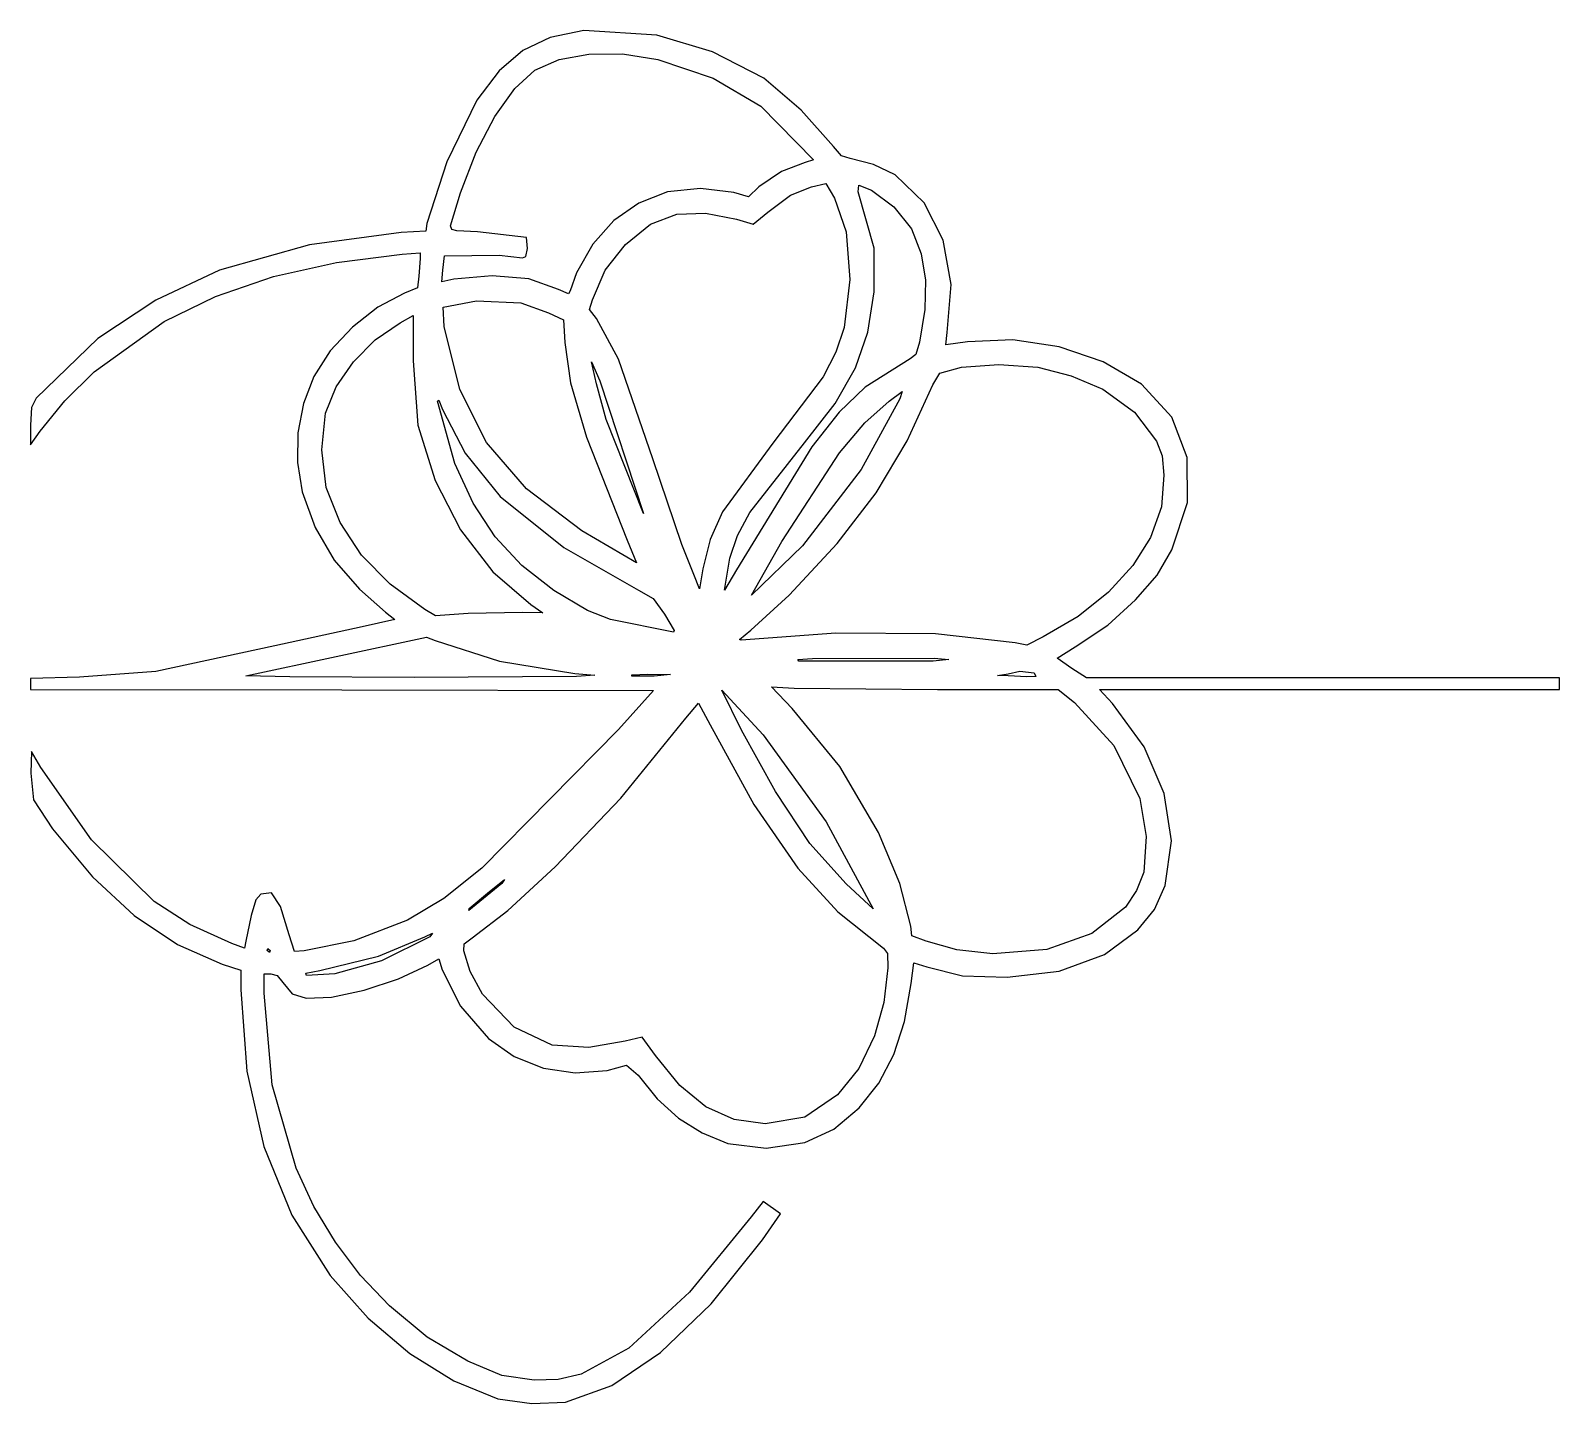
# Model space of a CAD drawing. Extents: x 0 to 51.9, y 5.5 to 52.2.
import ezdxf

# ---------------------------------------------------------------- set-up
doc = ezdxf.new("R2010")
doc.units = 0

msp = doc.modelspace()

# ---------------------------------------------------------------- linework, layer by layer
at = {"layer": 'Layer 1'}
for p, q in [((18.7874, 52.1549), (17.650707, 51.914269)), ((18.787378, 52.154885), (18.7874, 52.1549)), ((21.274728, 52.002733), (18.787378, 52.154885)), ((23.162563, 51.43713), (21.274728, 52.002733)), ((16.719296, 51.475179), (15.915642, 50.785534)), ((17.650707, 51.914269), (16.719296, 51.475179)), ((24.906518, 50.534143), (23.162563, 51.43713)), ((17.133592, 50.805385), (17.954198, 51.170259)), ((17.954198, 51.170259), (18.9652, 51.357762)), ((18.9652, 51.357762), (20.103961, 51.361689)), ((20.103961, 51.361689), (21.307842, 51.175841)), ((21.307842, 51.175841), (21.30783, 51.175837)), ((21.30783, 51.175837), (23.189054, 50.534981)), ((15.915642, 50.785534), (15.16222, 49.79324)), ((16.45025, 50.184893), (17.133592, 50.805385)), ((23.189054, 50.534981), (24.80732, 49.581557)), ((26.170036, 49.445929), (24.906518, 50.534143)), ((15.770011, 49.235084), (16.45025, 50.184893)), ((15.16222, 49.79324), (14.140986, 47.697019)), ((24.80732, 49.581557), (26.59345, 47.768967)), ((27.274788, 48.218793), (26.170036, 49.445929)), ((15.138148, 48.028518), (15.770011, 49.235084)), ((14.599932, 46.637755), (15.138148, 48.028518)), ((27.539399, 47.894643), (27.274788, 48.218793)), ((27.843703, 47.808645), (27.539399, 47.894643)), ((28.634231, 47.607706), (27.843703, 47.808645)), ((14.140986, 47.697019), (13.46209, 45.60576)), ((25.506063, 47.365434), (24.741168, 46.842827)), ((26.315608, 47.669738), (25.506063, 47.365434)), ((26.59345, 47.768967), (26.315608, 47.669738)), ((29.365223, 47.252961), (28.634231, 47.607706)), ((22.754927, 46.793211), (21.631986, 46.677444)), ((23.887796, 46.650983), (22.754927, 46.793211)), ((24.741168, 46.842827), (24.390558, 46.512062)), ((25.811186, 46.557528), (26.527287, 46.849427)), ((26.527287, 46.849427), (27.010203, 46.961887)), ((27.010203, 46.961887), (27.301276, 46.459125)), ((28.108334, 46.670822), (28.134795, 46.902357)), ((28.134795, 46.902357), (28.564789, 46.736975)), ((30.351003, 46.305945), (29.365223, 47.252961)), ((14.264206, 45.524729), (14.599932, 46.637755)), ((20.65902, 46.295824), (19.806992, 45.69838)), ((21.631986, 46.677444), (20.65902, 46.295824)), ((24.390558, 46.512062), (23.887796, 46.650983)), ((25.045467, 45.982824), (25.811186, 46.557528)), ((27.301276, 46.459125), (27.30128, 46.459137)), ((27.30128, 46.459137), (27.698197, 45.314687)), ((28.650788, 44.759002), (28.108334, 46.670822)), ((28.564789, 46.736975), (28.5648, 46.736979)), ((28.5648, 46.736979), (29.31977, 46.164756)), ((30.995063, 45.030228), (30.351003, 46.305945)), ((21.056442, 45.572676), (21.94951, 45.916671)), ((21.94951, 45.916671), (22.926921, 45.950575)), ((22.926921, 45.950575), (23.97379, 45.751289)), ((23.97379, 45.751289), (24.542705, 45.579291)), ((24.542705, 45.579291), (25.045467, 45.982824)), ((29.31977, 46.164756), (29.92093, 45.413919)), ((12.582256, 45.294841), (9.477204, 44.881385)), ((13.422398, 45.334533), (12.582256, 45.294841)), ((13.46209, 45.60576), (13.422398, 45.334533)), ((14.307825, 45.393043), (14.264206, 45.524729)), ((14.474241, 45.354385), (14.307825, 45.393043)), ((15.175462, 45.314693), (14.474241, 45.354385)), ((16.849132, 45.12285), (15.175462, 45.314693)), ((19.806992, 45.69838), (19.095126, 44.902478)), ((20.20307, 44.891301), (21.056442, 45.572676)), ((27.698197, 45.314687), (27.830503, 43.693937)), ((29.92093, 45.413919), (30.246113, 44.574192)), ((9.477204, 44.881385), (6.416806, 44.011471)), ((16.819363, 44.484475), (16.875593, 44.752394)), ((16.875593, 44.752394), (16.849132, 45.12285)), ((19.095126, 44.902478), (18.542646, 43.925484)), ((19.520045, 44.018912), (20.20307, 44.891301)), ((28.657403, 43.277182), (28.650788, 44.759002)), ((31.265772, 43.526283), (30.995063, 45.030228)), ((8.247584, 43.794814), (10.385769, 44.279178)), ((10.385769, 44.279178), (12.621942, 44.553922)), ((12.621942, 44.553922), (13.230549, 44.600229)), ((13.230549, 44.408386), (13.190858, 43.81301)), ((13.230549, 44.600229), (13.230549, 44.408386)), ((13.997942, 44.018098), (14.064095, 44.507629)), ((14.064095, 44.507629), (15.916375, 44.520859)), ((15.916375, 44.520859), (16.703595, 44.43486)), ((16.703595, 44.43486), (16.819363, 44.484475)), ((30.246113, 44.574192), (30.398885, 43.672446)), ((6.416806, 44.011471), (4.250298, 42.991889)), ((6.275608, 43.119433), (8.247584, 43.794814)), ((13.190858, 43.81301), (13.144551, 43.409477)), ((13.964866, 43.614565), (13.997942, 44.018098)), ((14.375014, 43.713794), (13.964866, 43.614565)), ((15.678224, 43.819639), (14.375014, 43.713794)), ((16.9219, 43.715448), (15.678224, 43.819639)), ((17.927424, 43.363184), (16.9219, 43.715448)), ((18.542646, 43.925484), (18.324341, 43.316877)), ((19.08509, 43.012561), (19.520045, 44.018912)), ((27.830503, 43.693937), (27.632044, 42.066577)), ((30.398885, 43.672446), (30.380486, 42.678912)), ((4.538062, 42.271642), (6.275608, 43.119433)), ((12.701327, 43.237479), (11.797305, 42.761488)), ((13.144551, 43.409477), (12.701327, 43.237479)), ((18.272246, 43.208551), (17.927424, 43.363184)), ((18.324341, 43.316877), (18.272246, 43.208551)), ((28.442718, 41.909467), (28.657403, 43.277182)), ((31.131503, 41.894581), (31.265772, 43.526283)), ((4.250298, 42.991889), (2.282246, 41.689501)), ((11.797305, 42.761488), (10.931737, 42.083937)), ((14.0178, 42.754564), (15.151496, 42.971215)), ((14.050877, 42.106266), (14.0178, 42.754564)), ((15.151496, 42.971215), (16.6573, 42.9001)), ((16.6573, 42.900109), (17.590056, 42.562729)), ((16.6573, 42.9001), (16.6573, 42.900109)), ((18.979245, 42.675181), (19.08509, 43.012561)), ((19.217395, 42.370878), (18.979245, 42.675181)), ((30.380486, 42.678912), (30.192157, 41.563819)), ((2.15821, 40.562421), (4.538062, 42.271642)), ((10.931737, 42.083937), (10.18028, 41.273667)), ((11.703062, 41.648058), (12.555813, 42.225342)), ((12.555813, 42.225342), (12.999037, 42.470108)), ((12.999037, 42.470108), (12.999037, 40.935358)), ((14.577824, 39.965087), (14.050877, 42.106266)), ((17.590056, 42.562729), (18.106049, 42.331194)), ((18.106049, 42.331194), (18.145741, 41.557205)), ((19.965748, 40.996548), (19.217395, 42.370878)), ((27.632044, 42.066577), (27.353271, 41.224676)), ((2.282246, 41.689501), (0.191816, 39.665221)), ((10.963183, 40.906424), (11.703062, 41.648058)), ((18.145741, 41.557205), (18.339238, 40.185361)), ((28.021511, 40.69556), (28.442718, 41.909467)), ((30.192157, 41.563819), (30.071428, 41.152017)), ((31.085196, 41.477818), (31.131503, 41.894581)), ((31.826108, 41.583663), (31.085196, 41.477818)), ((33.367777, 41.65137), (31.826108, 41.583663)), ((34.941079, 41.415805), (33.367777, 41.65137)), ((10.18028, 41.273667), (9.618597, 40.399519)), ((27.353271, 41.224676), (26.920073, 40.392079)), ((30.071428, 41.152017), (29.881238, 41.008135)), ((36.433758, 40.903637), (34.941079, 41.415805)), ((1.159302, 39.578501), (2.15821, 40.562421)), ((10.384552, 40.056876), (10.963183, 40.906424)), ((12.999037, 40.935358), (12.99904, 40.935369)), ((12.99904, 40.935369), (13.151192, 38.745709)), ((19.21741, 40.148154), (19.056162, 40.898163)), ((19.056162, 40.898163), (19.336485, 40.253999)), ((21.135825, 37.607868), (19.965748, 40.996548)), ((27.326182, 39.489096), (28.021511, 40.69556)), ((29.881238, 41.008135), (28.353108, 40.035687)), ((30.642044, 40.115072), (30.885982, 40.512816)), ((30.885982, 40.512816), (31.621107, 40.717063)), ((31.621107, 40.717063), (32.887106, 40.806369)), ((32.887106, 40.806369), (34.207687, 40.717063)), ((34.207687, 40.717063), (34.20769, 40.717064)), ((34.20769, 40.717064), (35.342212, 40.420203)), ((37.733558, 40.141533), (36.433758, 40.903637)), ((9.618597, 40.399519), (9.267263, 39.487229)), ((10.015543, 39.155852), (10.384552, 40.056876)), ((18.339238, 40.185361), (18.880038, 38.342175)), ((19.55479, 38.944174), (19.21741, 40.148154)), ((19.336485, 40.253999), (19.33649, 40.253994)), ((19.33649, 40.253994), (20.81831, 35.748984)), ((26.920073, 40.392079), (25.210844, 38.137097)), ((28.353108, 40.035687), (27.469863, 39.190894)), ((29.77885, 38.216482), (30.642044, 40.115072)), ((35.342212, 40.420203), (36.4172, 39.969536)), ((38.762755, 39.023857), (37.733558, 40.141533)), ((0.191816, 39.665221), (0.028915, 39.34686)), ((0.324122, 38.540622), (1.159302, 39.578501)), ((9.267263, 39.487229), (9.080277, 38.494316)), ((13.825986, 39.559392), (13.868985, 39.599084)), ((14.414747, 37.442502), (13.825986, 39.559392)), ((13.868985, 39.599084), (13.991368, 39.28155)), ((15.488044, 38.159425), (14.577824, 39.965087)), ((26.289133, 38.143712), (27.326182, 39.489096)), ((29.52406, 39.645384), (28.215059, 37.247339)), ((28.340446, 38.824462), (29.16684, 39.565994)), ((29.16684, 39.565994), (29.610064, 39.890143)), ((29.524065, 39.645377), (29.52406, 39.645384)), ((29.610064, 39.890143), (29.524065, 39.645377)), ((36.4172, 39.969536), (37.496321, 39.190587)), ((0.028915, 39.34686), (-0.000027, 38.745696)), ((9.894814, 37.914657), (10.015543, 39.155852)), ((13.991368, 39.28155), (13.99136, 39.281543)), ((13.99136, 39.281543), (14.759559, 37.798064)), ((27.469863, 39.190894), (26.541344, 38.010582)), ((37.496321, 39.190587), (38.24302, 38.203256)), ((39.288983, 37.655008), (38.762755, 39.023857)), ((-0.000027, 38.745696), (-0.000027, 38.084167)), ((-0.000027, 38.084167), (0.324122, 38.540622)), ((9.080277, 38.494316), (9.063222, 37.476594)), ((13.151192, 38.745709), (13.73954, 36.870998)), ((20.81831, 35.748984), (19.55479, 38.944174)), ((27.47746, 37.811289), (28.340446, 38.824462)), ((10.042004, 36.628812), (9.894814, 37.914657)), ((16.847278, 36.590671), (15.488044, 38.159425)), ((18.880038, 38.342175), (20.269248, 34.842685)), ((25.210844, 38.137097), (23.507407, 35.804378)), ((26.541344, 38.010582), (23.980398, 33.837157)), ((24.433545, 35.77709), (26.289133, 38.143712)), ((28.717819, 36.451854), (29.77885, 38.216482)), ((38.24302, 38.203256), (38.434863, 37.706282)), ((9.063222, 37.476594), (9.22168, 36.489879)), ((15.034619, 36.100631), (14.414747, 37.442502)), ((14.759559, 37.798064), (15.94949, 36.324513)), ((22.121503, 34.697138), (21.135825, 37.607868)), ((25.5152, 34.796374), (27.47746, 37.811289)), ((38.434863, 37.706282), (38.487786, 37.045576)), ((39.295496, 36.123671), (39.288983, 37.655008)), ((13.73954, 36.870998), (14.603249, 35.189164)), ((28.215059, 37.247339), (26.21642, 34.650844)), ((38.487786, 37.045576), (38.419152, 35.978034)), ((9.22168, 36.489879), (9.670692, 35.276802)), ((10.512933, 35.443128), (10.042004, 36.628812)), ((18.721267, 35.160216), (16.847278, 36.590671)), ((27.400033, 34.73436), (28.717819, 36.451854)), ((15.781631, 34.958459), (15.034619, 36.100631)), ((15.94949, 36.324513), (18.107729, 34.594615)), ((38.419152, 35.978034), (38.037946, 34.935296)), ((38.765548, 34.518533), (39.295496, 36.123671)), ((11.244336, 34.337445), (10.512933, 35.443128)), ((23.507407, 35.804378), (23.086096, 34.861596)), ((24.0081, 34.999379), (24.433545, 35.77709)), ((9.670692, 35.276802), (10.3132, 34.167909)), ((14.603249, 35.189164), (15.700148, 33.764085)), ((16.683688, 33.980016), (15.781631, 34.958459)), ((20.580167, 34.068696), (18.721267, 35.160216)), ((20.269248, 34.842685), (20.580167, 34.068696)), ((23.086096, 34.861596), (22.835954, 33.863617)), ((23.748863, 34.234072), (24.0081, 34.999379)), ((24.48983, 32.977174), (25.5152, 34.796374)), ((38.037946, 34.935296), (37.444327, 33.98011)), ((12.211409, 33.342154), (11.244336, 34.337445)), ((18.107729, 34.594615), (20.65296, 33.142563)), ((22.525036, 33.678388), (22.121503, 34.697138)), ((26.21642, 34.650844), (24.48983, 32.977174)), ((25.766574, 32.977172), (27.400033, 34.73436)), ((38.261962, 33.657722), (38.765548, 34.518533)), ((10.3132, 34.167909), (11.175669, 33.177271)), ((15.700148, 33.764085), (16.988062, 32.659639)), ((17.768697, 33.129332), (16.683688, 33.980016)), ((22.835954, 33.863617), (22.716879, 33.188857)), ((23.57025, 33.142552), (23.748863, 34.234072)), ((23.980398, 33.837157), (23.57025, 33.142552)), ((37.444327, 33.98011), (36.613176, 33.073918)), ((13.389344, 32.487642), (12.211409, 33.342154)), ((22.716879, 33.188857), (22.525036, 33.678388)), ((37.535108, 32.811793), (38.261962, 33.657722)), ((11.175669, 33.177271), (12.05302, 32.395009)), ((18.919759, 32.456226), (17.768697, 33.129332)), ((20.65296, 33.142563), (21.147453, 32.86224)), ((21.147453, 32.86224), (21.532794, 32.328882)), ((24.463364, 31.786422), (25.766574, 32.977172)), ((36.613176, 33.073918), (35.584809, 32.253313)), ((36.588291, 31.950978), (37.535108, 32.811793)), ((12.05302, 32.395009), (12.370554, 32.150243)), ((13.753185, 32.269337), (13.389344, 32.487642)), ((14.864555, 32.34872), (13.753185, 32.269337)), ((16.703605, 32.381797), (14.864555, 32.34872)), ((17.39821, 32.368566), (16.703605, 32.381797)), ((16.988062, 32.659639), (17.39821, 32.368566)), ((19.693747, 32.150269), (18.919759, 32.456226)), ((21.532794, 32.328882), (21.863558, 31.775678)), ((35.584809, 32.253313), (34.399536, 31.554886)), ((11.259184, 31.898862), (8.302154, 31.250564)), ((12.370554, 32.150243), (11.259184, 31.898862)), ((21.837097, 31.71366), (19.693747, 32.150269)), ((21.863558, 31.775678), (21.837097, 31.71366)), ((24.079677, 31.468888), (24.463364, 31.786422)), ((27.354249, 31.687192), (24.132599, 31.442426)), ((30.734668, 31.659904), (27.354249, 31.687192)), ((35.477748, 31.224123), (36.588291, 31.950978)), ((8.302154, 31.250564), (4.257729, 30.380654)), ((7.309914, 30.23844), (13.448904, 31.54827)), ((13.448904, 31.54827), (13.746592, 31.429195)), ((13.746592, 31.429195), (13.746594, 31.429193)), ((13.746594, 31.429193), (15.92964, 30.737068)), ((24.132599, 31.442426), (24.079677, 31.468888)), ((33.440319, 31.349812), (30.734668, 31.659904)), ((33.837236, 31.270429), (33.440319, 31.349812)), ((34.399536, 31.554886), (33.837236, 31.270429)), ((34.869141, 30.833821), (35.477748, 31.224123)), ((15.92964, 30.737068), (18.489754, 30.317823)), ((26.060984, 30.78751), (26.560438, 30.827202)), ((26.097368, 30.727972), (26.060984, 30.78751)), ((30.661918, 30.727972), (26.097368, 30.727972)), ((26.560438, 30.827202), (30.694998, 30.833817)), ((31.191141, 30.78751), (30.661918, 30.727972)), ((30.694994, 30.833817), (31.191141, 30.78751)), ((30.694998, 30.833817), (30.694994, 30.833817)), ((35.365288, 30.483211), (34.869141, 30.833821)), ((1.667014, 30.185504), (-0.000036, 30.145813)), ((-0.000036, 30.145813), (-0.000036, 29.960585)), ((4.257729, 30.380654), (1.667014, 30.185504)), ((8.809108, 30.196267), (7.309914, 30.23844)), ((13.032144, 30.178902), (8.809108, 30.196267)), ((18.546811, 30.211151), (13.032144, 30.178902)), ((18.489754, 30.317823), (19.171025, 30.254254)), ((19.171025, 30.254254), (18.546811, 30.211151)), ((20.421476, 30.22521), (20.425611, 30.272344)), ((21.182234, 30.22521), (20.421476, 30.22521)), ((20.425611, 30.272344), (20.970545, 30.284748)), ((20.970545, 30.284748), (21.731303, 30.278132)), ((21.731303, 30.278132), (21.182234, 30.22521)), ((21.182234, 30.22521), (21.182234, 30.22521)), ((32.844959, 30.245056), (33.202185, 30.304594)), ((33.2088, 30.231825), (32.844959, 30.245056)), ((33.202185, 30.304594), (33.599102, 30.397208)), ((33.837253, 30.198749), (33.2088, 30.231825)), ((33.599102, 30.397208), (34.088633, 30.33767)), ((34.144037, 30.216114), (33.837253, 30.198749)), ((34.088633, 30.33767), (34.088634, 30.33767)), ((34.088634, 30.33767), (34.144037, 30.216114)), ((35.861435, 30.165677), (35.365288, 30.483211)), ((43.892395, 30.165677), (35.861435, 30.165677)), ((51.929975, 30.165677), (43.892395, 30.165677)), ((51.929975, 29.967218), (51.929975, 30.165677)), ((-0.000036, 29.960585), (-0.000036, 29.768742)), ((-0.000036, 29.768742), (10.577764, 29.755511)), ((10.577764, 29.755511), (21.162264, 29.735665)), ((21.162264, 29.735665), (19.964894, 28.412605)), ((24.145884, 28.392785), (23.484355, 29.748915)), ((23.484355, 29.748915), (24.880185, 28.227395)), ((25.865851, 29.127073), (25.171246, 29.854755)), ((25.171246, 29.854755), (25.932004, 29.815063)), ((25.932004, 29.815063), (30.800854, 29.768756)), ((30.800854, 29.768756), (30.800864, 29.768755)), ((30.800864, 29.768755), (34.902344, 29.768755)), ((34.902344, 29.768755), (35.458028, 29.325531)), ((36.747879, 29.292458), (36.304655, 29.768759)), ((36.304655, 29.768759), (44.117315, 29.768759)), ((44.117315, 29.768759), (51.929975, 29.768759)), ((51.929975, 29.768759), (51.929975, 29.967218)), ((22.260534, 28.796317), (22.690528, 29.305694)), ((22.690528, 29.305694), (23.087445, 28.564782)), ((27.490733, 27.15075), (25.865851, 29.127073)), ((35.458028, 29.325531), (36.789355, 27.863553)), ((37.827099, 27.82655), (36.747879, 29.292458)), ((20.043586, 26.076603), (22.260534, 28.796317)), ((23.087445, 28.564782), (23.087444, 28.564775)), ((23.087444, 28.564775), (24.570921, 25.859949)), ((19.964894, 28.412605), (15.327574, 23.695905)), ((25.300251, 26.308969), (24.145884, 28.392785)), ((24.880184, 28.227395), (27.023534, 25.270365)), ((24.880185, 28.227395), (24.880184, 28.227395)), ((0.033032, 27.665065), (0.013186, 26.930768)), ((0.343951, 27.115996), (0.033032, 27.665065)), ((36.789355, 27.863553), (37.674148, 26.064191)), ((38.505062, 26.237846), (37.827099, 27.82655)), ((2.066405, 24.662555), (0.343951, 27.115996)), ((28.803041, 24.906513), (27.490733, 27.15075)), ((0.013186, 26.930768), (0.097531, 26.026127)), ((0.097531, 26.026127), (0.747483, 25.032178)), ((17.821674, 23.748847), (20.043586, 26.076603)), ((26.474464, 24.542685), (25.300251, 26.308969)), ((37.674148, 26.064191), (37.894933, 24.774208)), ((38.752618, 24.631778), (38.505062, 26.237846)), ((24.570921, 25.859949), (26.064324, 23.695925)), ((0.747483, 25.032178), (2.105376, 23.405026)), ((27.023534, 25.270365), (28.624434, 22.319945)), ((4.200661, 22.571296), (2.066405, 24.662555)), ((27.700773, 23.165876), (26.474464, 24.542685)), ((29.527413, 23.182401), (28.803041, 24.906513)), ((37.894933, 24.774208), (37.813069, 23.563611)), ((38.540619, 23.113778), (38.752618, 24.631778)), ((2.105376, 23.405026), (3.518464, 22.096646)), ((15.327574, 23.695905), (14.034284, 22.667228)), ((16.213329, 22.263715), (17.821674, 23.748847)), ((26.064324, 23.695925), (27.417151, 22.217407)), ((37.813069, 23.563611), (37.56997, 22.936852)), ((8.183065, 22.855756), (7.819224, 22.816064)), ((8.487368, 22.392686), (8.183065, 22.855756)), ((16.002464, 23.179925), (14.884484, 22.2604)), ((15.519552, 22.849161), (16.093428, 23.312231)), ((16.002468, 23.179926), (16.002464, 23.179925)), ((16.093428, 23.312231), (16.002468, 23.179926)), ((28.624434, 22.319945), (27.700773, 23.165876)), ((29.894561, 21.731173), (29.527413, 23.182401)), ((37.56997, 22.936852), (37.186786, 22.376064)), ((38.179258, 22.296791), (38.540619, 23.113778)), ((5.41126, 21.779945), (4.200661, 22.571296)), ((7.647226, 22.626702), (7.495075, 22.094997)), ((7.819224, 22.816064), (7.647226, 22.626702)), ((8.785056, 21.433469), (8.487368, 22.392686)), ((14.034284, 22.667228), (12.800534, 21.936235)), ((14.901849, 22.326553), (15.519552, 22.849161)), ((37.186786, 22.376064), (36.052573, 21.480622)), ((3.518464, 22.096646), (4.984887, 21.10828)), ((7.495075, 22.094997), (7.309847, 21.221779)), ((12.800534, 21.936235), (10.980505, 21.235014)), ((14.884484, 22.2604), (14.901849, 22.326553)), ((14.996944, 21.334267), (16.213329, 22.263715)), ((27.417151, 22.217407), (28.968434, 20.977045)), ((37.614478, 21.598878), (38.179258, 22.296791)), ((6.840161, 21.142396), (5.41126, 21.779945)), ((8.963669, 20.871169), (8.785056, 21.433469)), ((11.818294, 20.710768), (13.396044, 21.36734)), ((13.561424, 21.367335), (11.920834, 20.547039)), ((13.396044, 21.36734), (13.657348, 21.496339)), ((13.561426, 21.36734), (13.561424, 21.367335)), ((13.657348, 21.496339), (13.561426, 21.36734)), ((14.725718, 21.13002), (14.996944, 21.334267)), ((29.934253, 21.400408), (29.894561, 21.731173)), ((30.417169, 21.221795), (29.934253, 21.400408)), ((36.052573, 21.480622), (34.51524, 20.933722)), ((36.475823, 20.771141), (37.614478, 21.598878)), ((4.984887, 21.10828), (6.502783, 20.441168)), ((7.270155, 20.983629), (6.840161, 21.142396)), ((7.309847, 21.221779), (7.270155, 20.983629)), ((8.037655, 20.904265), (8.064116, 20.970418)), ((8.110423, 20.838112), (8.037655, 20.904265)), ((8.064116, 20.970418), (8.136884, 20.904265)), ((8.136884, 20.904265), (8.110423, 20.838112)), ((8.136884, 20.904265), (8.136884, 20.904265)), ((9.294434, 20.891015), (8.963669, 20.871169)), ((10.980505, 21.235014), (9.294434, 20.891015)), ((14.712487, 20.891043), (14.725718, 21.13002)), ((14.931618, 20.185687), (14.712487, 20.891043)), ((28.968434, 20.977045), (29.103221, 20.799259)), ((29.103221, 20.799259), (29.11397, 20.308901)), ((31.461558, 20.919972), (30.417169, 21.221795)), ((32.679599, 20.791801), (31.461558, 20.919972)), ((34.51524, 20.933722), (32.679599, 20.791801)), ((6.502783, 20.441168), (7.144466, 20.229479)), ((9.823784, 20.22289), (11.818294, 20.710768)), ((11.920834, 20.547039), (10.334815, 20.108776)), ((12.497473, 19.933786), (13.488527, 20.401505)), ((13.488527, 20.401505), (13.865599, 20.61981)), ((13.865599, 20.61981), (13.984674, 20.249354)), ((29.11397, 20.308901), (28.986626, 19.134688)), ((29.914285, 19.779674), (30.000284, 20.48751)), ((30.000284, 20.48751), (30.443508, 20.341974)), ((30.443508, 20.341974), (31.65328, 20.043459)), ((34.935288, 20.196438), (36.475823, 20.771141)), ((7.144466, 20.229479), (7.144466, 19.561335)), ((7.938299, 19.455522), (7.938299, 20.110436)), ((7.938299, 20.110436), (8.163219, 20.110436)), ((8.163219, 20.110436), (8.37987, 20.058341)), ((8.37987, 20.058341), (8.566752, 19.812748)), ((8.566752, 19.812748), (8.884286, 19.429062)), ((9.353271, 20.135238), (9.823784, 20.22289)), ((9.373944, 20.057508), (9.353271, 20.135238)), ((10.334815, 20.108776), (9.373944, 20.057508)), ((11.33525, 19.552271), (12.497473, 19.933786)), ((13.984674, 20.249354), (14.602377, 19.01147)), ((15.35417, 19.415833), (14.931618, 20.185687)), ((29.688538, 18.492171), (29.914285, 19.779674)), ((31.65328, 20.043459), (33.175618, 19.997979)), ((33.175618, 19.997979), (34.935288, 20.196438)), ((7.144466, 19.561335), (7.344372, 16.80214)), ((8.211282, 16.34229), (7.938299, 19.455522)), ((8.884286, 19.429062), (9.360587, 19.283525)), ((9.360587, 19.283525), (10.21768, 19.315878)), ((10.21768, 19.315878), (11.33525, 19.552271)), ((16.423368, 18.294542), (15.35417, 19.415833)), ((14.602377, 19.01147), (15.552494, 17.907544)), ((28.986626, 19.134688), (28.670746, 18.000161)), ((17.71583, 17.689243), (16.423368, 18.294542)), ((29.323872, 17.368399), (29.688538, 18.492171)), ((15.552494, 17.907544), (16.421061, 17.302762)), ((18.958676, 17.609033), (17.71583, 17.689243)), ((20.19656, 17.821549), (18.958676, 17.609033)), ((20.778706, 17.953855), (20.19656, 17.821549)), ((21.228546, 17.338633), (20.778706, 17.953855)), ((28.670746, 18.000161), (28.130773, 16.889618)), ((16.421061, 17.302762), (17.425448, 16.909463)), ((22.052252, 16.311607), (21.228546, 17.338633)), ((28.812841, 16.393472), (29.323872, 17.368399)), ((7.344372, 16.80214), (7.925069, 14.237683)), ((17.425448, 16.909463), (18.500535, 16.745632)), ((18.500535, 16.745632), (19.581204, 16.829254)), ((19.581204, 16.829254), (20.242733, 17.001252)), ((20.242733, 17.001252), (20.633035, 16.663872)), ((20.633035, 16.663872), (21.287226, 15.858358)), ((28.130773, 16.889618), (27.407226, 16.002341)), ((9.020724, 13.507527), (8.211282, 16.34229)), ((22.936117, 15.587232), (22.052252, 16.311607)), ((28.148005, 15.552504), (28.812841, 16.393472)), ((21.287226, 15.858358), (22.011498, 15.206029)), ((23.895644, 15.158065), (22.936117, 15.587232)), ((27.407226, 16.002341), (26.293377, 15.241583)), ((22.011498, 15.206029), (22.808951, 14.703784)), ((24.946336, 15.016663), (23.895644, 15.158065)), ((26.293377, 15.241583), (24.946336, 15.016663)), ((27.288845, 14.837227), (28.148005, 15.552504)), ((22.808951, 14.703784), (23.682685, 14.348522)), ((26.295725, 14.374984), (27.288845, 14.837227)), ((7.925069, 14.237683), (8.872915, 11.908894)), ((23.682685, 14.348522), (24.981762, 14.185621)), ((24.981762, 14.185621), (26.295725, 14.374984)), ((9.622159, 12.206393), (9.020724, 13.507527)), ((10.352361, 10.989062), (9.622159, 12.206393)), ((24.886667, 12.370522), (24.476519, 11.854529)), ((24.860206, 11.06731), (25.468813, 11.953759)), ((25.468813, 11.953759), (24.886667, 12.370522)), ((8.872915, 11.908894), (10.174266, 9.856705)), ((24.476519, 11.854529), (22.384432, 9.289451)), ((11.209545, 9.860262), (10.352361, 10.989062)), ((23.116459, 8.902043), (24.860206, 11.06731)), ((10.174266, 9.856705), (11.46156, 8.416431)), ((12.191929, 8.824722), (11.209545, 9.860262)), ((22.384432, 9.289451), (20.322119, 7.389209)), ((21.398759, 7.245325), (23.116459, 8.902043)), ((11.46156, 8.416431), (12.881572, 7.210589)), ((13.471991, 7.771238), (12.191929, 8.824722)), ((14.851279, 6.945982), (13.471991, 7.771238)), ((20.322119, 7.389209), (18.699717, 6.504414)), ((12.881572, 7.210589), (14.373527, 6.28259)), ((16.001508, 6.468855), (14.851279, 6.945982)), ((19.738115, 6.121965), (21.398759, 7.245325)), ((14.373527, 6.28259), (15.876646, 5.675845)), ((17.107089, 6.304299), (16.001508, 6.468855)), ((17.925728, 6.326834), (17.107089, 6.304299)), ((18.699717, 6.504414), (17.925728, 6.326834)), ((18.165536, 5.55677), (19.738115, 6.121965)), ((15.876646, 5.675845), (17.02109, 5.514598)), ((17.02109, 5.514598), (18.165536, 5.55677))]:
    msp.add_line(p, q, dxfattribs=at)

doc.saveas('drawing.dxf')
